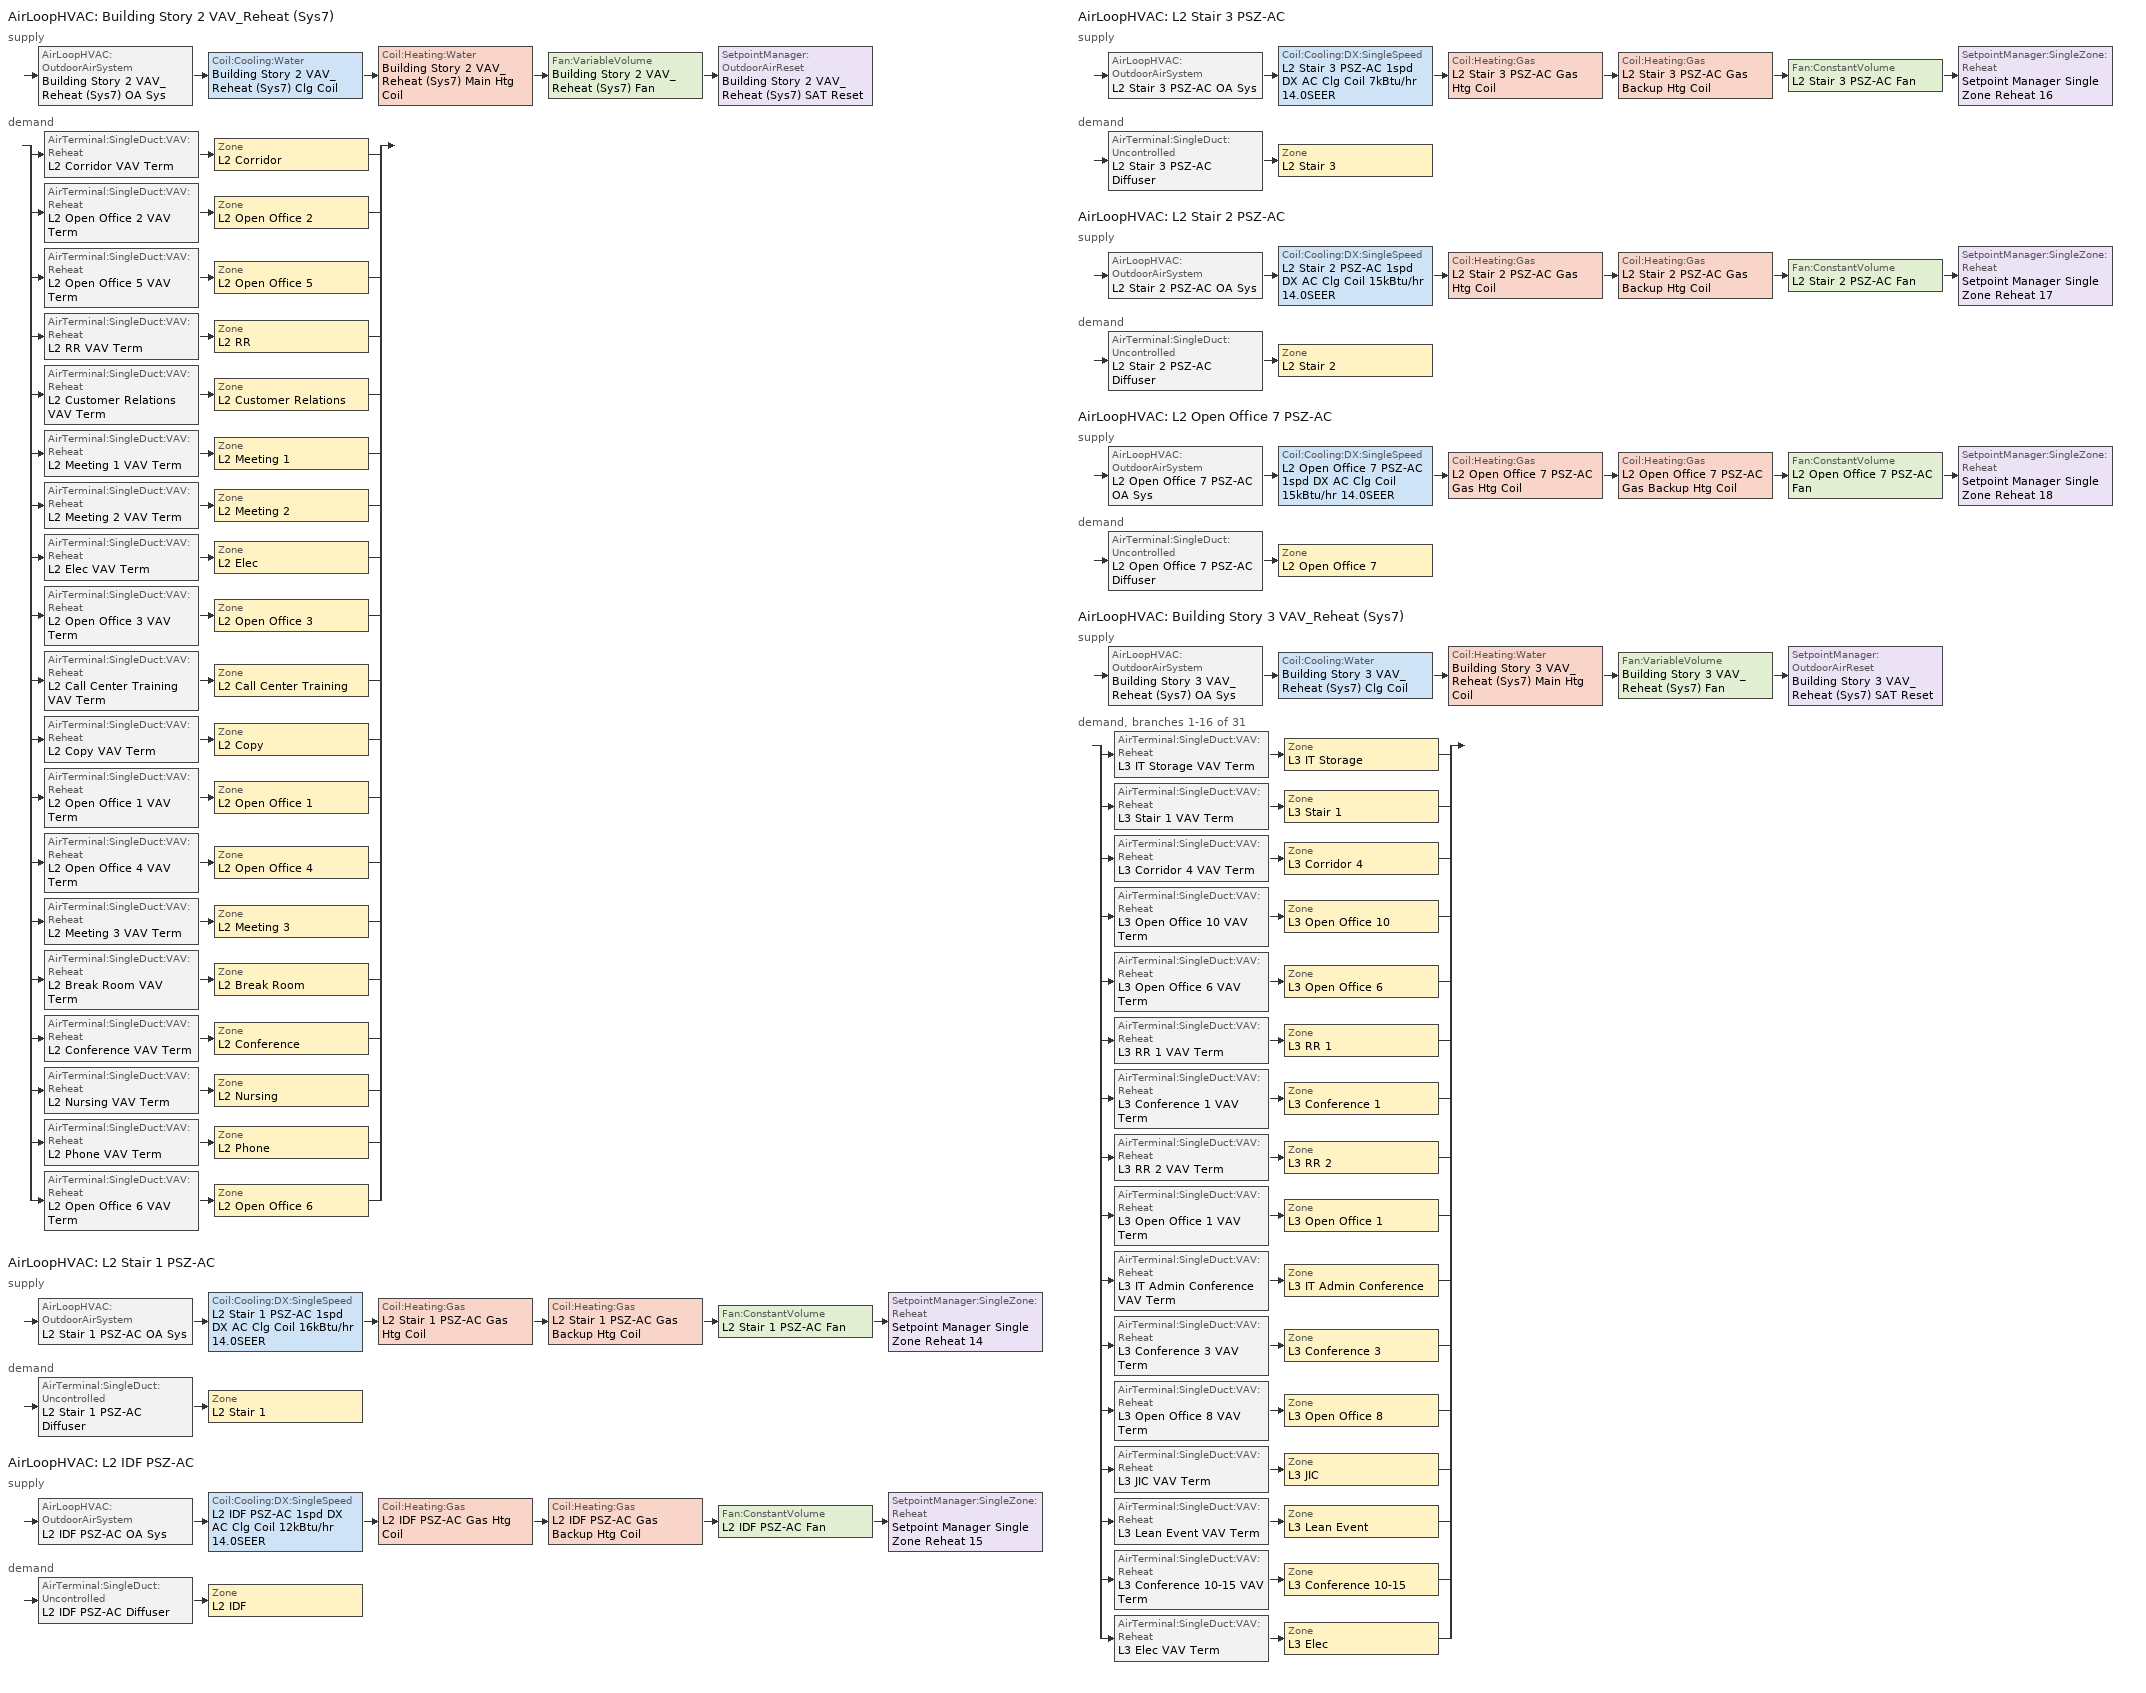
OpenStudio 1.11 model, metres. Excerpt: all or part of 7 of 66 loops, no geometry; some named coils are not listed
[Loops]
AirLoopHVAC 'Building Story 2 VAV_Reheat (Sys7)'
 supply: AirLoopHVAC:OutdoorAirSystem 'Building Story 2 VAV_Reheat (Sys7) OA Sys' > Coil:Cooling:Water 'Building Story 2 VAV_Reheat (Sys7) Clg Coil' > Coil:Heating:Water 'Building Story 2 VAV_Reheat (Sys7) Main Htg Coil' > Fan:VariableVolume 'Building Story 2 VAV_Reheat (Sys7) Fan' > SetpointManager:OutdoorAirReset 'Building Story 2 VAV_Reheat (Sys7) SAT Reset'
 demand: split
  | AirTerminal:SingleDuct:VAV:Reheat 'L2 Corridor VAV Term' > Zone 'L2 Corridor'
  | AirTerminal:SingleDuct:VAV:Reheat 'L2 Open Office 2 VAV Term' > Zone 'L2 Open Office 2'
  | AirTerminal:SingleDuct:VAV:Reheat 'L2 Open Office 5 VAV Term' > Zone 'L2 Open Office 5'
  | AirTerminal:SingleDuct:VAV:Reheat 'L2 RR VAV Term' > Zone 'L2 RR'
  | AirTerminal:SingleDuct:VAV:Reheat 'L2 Customer Relations VAV Term' > Zone 'L2 Customer Relations'
  | AirTerminal:SingleDuct:VAV:Reheat 'L2 Meeting 1 VAV Term' > Zone 'L2 Meeting 1'
  | AirTerminal:SingleDuct:VAV:Reheat 'L2 Meeting 2 VAV Term' > Zone 'L2 Meeting 2'
  | AirTerminal:SingleDuct:VAV:Reheat 'L2 Elec VAV Term' > Zone 'L2 Elec'
  | AirTerminal:SingleDuct:VAV:Reheat 'L2 Open Office 3 VAV Term' > Zone 'L2 Open Office 3'
  | AirTerminal:SingleDuct:VAV:Reheat 'L2 Call Center Training VAV Term' > Zone 'L2 Call Center Training'
  | AirTerminal:SingleDuct:VAV:Reheat 'L2 Copy VAV Term' > Zone 'L2 Copy'
  | AirTerminal:SingleDuct:VAV:Reheat 'L2 Open Office 1 VAV Term' > Zone 'L2 Open Office 1'
  | AirTerminal:SingleDuct:VAV:Reheat 'L2 Open Office 4 VAV Term' > Zone 'L2 Open Office 4'
  | AirTerminal:SingleDuct:VAV:Reheat 'L2 Meeting 3 VAV Term' > Zone 'L2 Meeting 3'
  | AirTerminal:SingleDuct:VAV:Reheat 'L2 Break Room VAV Term' > Zone 'L2 Break Room'
  | AirTerminal:SingleDuct:VAV:Reheat 'L2 Conference VAV Term' > Zone 'L2 Conference'
  | AirTerminal:SingleDuct:VAV:Reheat 'L2 Nursing VAV Term' > Zone 'L2 Nursing'
  | AirTerminal:SingleDuct:VAV:Reheat 'L2 Phone VAV Term' > Zone 'L2 Phone'
  | AirTerminal:SingleDuct:VAV:Reheat 'L2 Open Office 6 VAV Term' > Zone 'L2 Open Office 6'
AirLoopHVAC 'L2 Stair 1 PSZ-AC'
 supply: AirLoopHVAC:OutdoorAirSystem 'L2 Stair 1 PSZ-AC OA Sys' > Coil:Cooling:DX:SingleSpeed 'L2 Stair 1 PSZ-AC 1spd DX AC Clg Coil 16kBtu/hr 14.0SEER' > Coil:Heating:Gas 'L2 Stair 1 PSZ-AC Gas Htg Coil' > Coil:Heating:Gas 'L2 Stair 1 PSZ-AC Gas Backup Htg Coil' > Fan:ConstantVolume 'L2 Stair 1 PSZ-AC Fan' > SetpointManager:SingleZone:Reheat 'Setpoint Manager Single Zone Reheat 14'
 demand: AirTerminal:SingleDuct:Uncontrolled 'L2 Stair 1 PSZ-AC Diffuser' > Zone 'L2 Stair 1'
AirLoopHVAC 'L2 IDF PSZ-AC'
 supply: AirLoopHVAC:OutdoorAirSystem 'L2 IDF PSZ-AC OA Sys' > Coil:Cooling:DX:SingleSpeed 'L2 IDF PSZ-AC 1spd DX AC Clg Coil 12kBtu/hr 14.0SEER' > Coil:Heating:Gas 'L2 IDF PSZ-AC Gas Htg Coil' > Coil:Heating:Gas 'L2 IDF PSZ-AC Gas Backup Htg Coil' > Fan:ConstantVolume 'L2 IDF PSZ-AC Fan' > SetpointManager:SingleZone:Reheat 'Setpoint Manager Single Zone Reheat 15'
 demand: AirTerminal:SingleDuct:Uncontrolled 'L2 IDF PSZ-AC Diffuser' > Zone 'L2 IDF'
AirLoopHVAC 'L2 Stair 3 PSZ-AC'
 supply: AirLoopHVAC:OutdoorAirSystem 'L2 Stair 3 PSZ-AC OA Sys' > Coil:Cooling:DX:SingleSpeed 'L2 Stair 3 PSZ-AC 1spd DX AC Clg Coil 7kBtu/hr 14.0SEER' > Coil:Heating:Gas 'L2 Stair 3 PSZ-AC Gas Htg Coil' > Coil:Heating:Gas 'L2 Stair 3 PSZ-AC Gas Backup Htg Coil' > Fan:ConstantVolume 'L2 Stair 3 PSZ-AC Fan' > SetpointManager:SingleZone:Reheat 'Setpoint Manager Single Zone Reheat 16'
 demand: AirTerminal:SingleDuct:Uncontrolled 'L2 Stair 3 PSZ-AC Diffuser' > Zone 'L2 Stair 3'
AirLoopHVAC 'L2 Stair 2 PSZ-AC'
 supply: AirLoopHVAC:OutdoorAirSystem 'L2 Stair 2 PSZ-AC OA Sys' > Coil:Cooling:DX:SingleSpeed 'L2 Stair 2 PSZ-AC 1spd DX AC Clg Coil 15kBtu/hr 14.0SEER' > Coil:Heating:Gas 'L2 Stair 2 PSZ-AC Gas Htg Coil' > Coil:Heating:Gas 'L2 Stair 2 PSZ-AC Gas Backup Htg Coil' > Fan:ConstantVolume 'L2 Stair 2 PSZ-AC Fan' > SetpointManager:SingleZone:Reheat 'Setpoint Manager Single Zone Reheat 17'
 demand: AirTerminal:SingleDuct:Uncontrolled 'L2 Stair 2 PSZ-AC Diffuser' > Zone 'L2 Stair 2'
AirLoopHVAC 'L2 Open Office 7 PSZ-AC'
 supply: AirLoopHVAC:OutdoorAirSystem 'L2 Open Office 7 PSZ-AC OA Sys' > Coil:Cooling:DX:SingleSpeed 'L2 Open Office 7 PSZ-AC 1spd DX AC Clg Coil 15kBtu/hr 14.0SEER' > Coil:Heating:Gas 'L2 Open Office 7 PSZ-AC Gas Htg Coil' > Coil:Heating:Gas 'L2 Open Office 7 PSZ-AC Gas Backup Htg Coil' > Fan:ConstantVolume 'L2 Open Office 7 PSZ-AC Fan' > SetpointManager:SingleZone:Reheat 'Setpoint Manager Single Zone Reheat 18'
 demand: AirTerminal:SingleDuct:Uncontrolled 'L2 Open Office 7 PSZ-AC Diffuser' > Zone 'L2 Open Office 7'
AirLoopHVAC 'Building Story 3 VAV_Reheat (Sys7)'
 supply: AirLoopHVAC:OutdoorAirSystem 'Building Story 3 VAV_Reheat (Sys7) OA Sys' > Coil:Cooling:Water 'Building Story 3 VAV_Reheat (Sys7) Clg Coil' > Coil:Heating:Water 'Building Story 3 VAV_Reheat (Sys7) Main Htg Coil' > Fan:VariableVolume 'Building Story 3 VAV_Reheat (Sys7) Fan' > SetpointManager:OutdoorAirReset 'Building Story 3 VAV_Reheat (Sys7) SAT Reset'
 demand, branches 1-16 of 31: split
  | AirTerminal:SingleDuct:VAV:Reheat 'L3 IT Storage VAV Term' > Zone 'L3 IT Storage'
  | AirTerminal:SingleDuct:VAV:Reheat 'L3 Stair 1 VAV Term' > Zone 'L3 Stair 1'
  | AirTerminal:SingleDuct:VAV:Reheat 'L3 Corridor 4 VAV Term' > Zone 'L3 Corridor 4'
  | AirTerminal:SingleDuct:VAV:Reheat 'L3 Open Office 10 VAV Term' > Zone 'L3 Open Office 10'
  | AirTerminal:SingleDuct:VAV:Reheat 'L3 Open Office 6 VAV Term' > Zone 'L3 Open Office 6'
  | AirTerminal:SingleDuct:VAV:Reheat 'L3 RR 1 VAV Term' > Zone 'L3 RR 1'
  | AirTerminal:SingleDuct:VAV:Reheat 'L3 Conference 1 VAV Term' > Zone 'L3 Conference 1'
  | AirTerminal:SingleDuct:VAV:Reheat 'L3 RR 2 VAV Term' > Zone 'L3 RR 2'
  | AirTerminal:SingleDuct:VAV:Reheat 'L3 Open Office 1 VAV Term' > Zone 'L3 Open Office 1'
  | AirTerminal:SingleDuct:VAV:Reheat 'L3 IT Admin Conference VAV Term' > Zone 'L3 IT Admin Conference'
  | AirTerminal:SingleDuct:VAV:Reheat 'L3 Conference 3 VAV Term' > Zone 'L3 Conference 3'
  | AirTerminal:SingleDuct:VAV:Reheat 'L3 Open Office 8 VAV Term' > Zone 'L3 Open Office 8'
  | AirTerminal:SingleDuct:VAV:Reheat 'L3 JIC VAV Term' > Zone 'L3 JIC'
  | AirTerminal:SingleDuct:VAV:Reheat 'L3 Lean Event VAV Term' > Zone 'L3 Lean Event'
  | AirTerminal:SingleDuct:VAV:Reheat 'L3 Conference 10-15 VAV Term' > Zone 'L3 Conference 10-15'
  | AirTerminal:SingleDuct:VAV:Reheat 'L3 Elec VAV Term' > Zone 'L3 Elec'
[Sizing:Zone] Zone Cooling Design Supply Air Temperature Input Method=SupplyAirTemperature; Zone Cooling Design Supply Air Temperature {C}=12.8; Zone Cooling Design Supply Air Temperature Difference {deltaC}=11.11; Zone Heating Design Supply Air Temperature Input Method=SupplyAirTemperature; Zone Heating Design Supply Air Temperature {C}=40; Zone Heating Design Supply Air Temperature Difference {deltaC}=11.11; Zone Cooling Design Supply Air Humidity Ratio {kg-H2O/kg-air}=0.0085; Zone Heating Design Supply Air Humidity Ratio {kg-H2O/kg-air}=0.008; Heating Design Air Flow Method=DesignDay; Account for Dedicated Outdoor Air System=No; Dedicated Outdoor Air System Control Strategy=NeutralSupplyAir; Dedicated Outdoor Air Low Setpoint Temperature for Design {C}=Autosize; Dedicated Outdoor Air High Setpoint Temperature for Design {C}=Autosize
Name | Cooling Design Air Flow Method
L3 RR 2; L2 Nursing; L2 Break Room; L2 Meeting 2; L2 Open Office 6; L3 Open Office 6; L2 Meeting 1; L3 RR 1; L3 Elec; L2 Open Office 2; L2 Meeting 3; L2 Phone; L2 Conference; L3 Open Office 10; L3 Conference 1; L2 Open Office 1; L2 Corridor; L3 JIC; L2 RR; L2 Elec; L2 Customer Relations; L3 Conference 10-15; L3 IT Admin Conference; L3 Open Office 1; L3 Conference 3; L3 IT Storage; L2 Open Office 4; L3 Open Office 8; L3 Lean Event; L3 Stair 1; L3 Corridor 4; L2 Open Office 5; L2 Copy; L2 Open Office 3; L2 Call Center Training | DesignDayWithLimit
L2 Stair 3; L2 Stair 1; L2 IDF; L2 Stair 2; L2 Open Office 7 | DesignDay
[Zone equipment]
L3 RR 2: L3 RR 2 VAV Term
L2 Nursing: L2 Nursing VAV Term
L2 Break Room: L2 Break Room VAV Term
L2 Meeting 2: L2 Meeting 2 VAV Term
L2 Stair 3: L2 Stair 3 PSZ-AC Diffuser
L2 Open Office 6: L2 Open Office 6 VAV Term
L3 Open Office 6: L3 Open Office 6 VAV Term
L2 Meeting 1: L2 Meeting 1 VAV Term
L3 RR 1: L3 RR 1 VAV Term
L3 Elec: L3 Elec VAV Term
L2 Open Office 2: L2 Open Office 2 VAV Term
L2 Meeting 3: L2 Meeting 3 VAV Term
L2 Phone: L2 Phone VAV Term
L2 Conference: L2 Conference VAV Term
L3 Open Office 10: L3 Open Office 10 VAV Term
L3 Conference 1: L3 Conference 1 VAV Term
L2 Stair 1: L2 Stair 1 PSZ-AC Diffuser
L2 Open Office 1: L2 Open Office 1 VAV Term
L2 IDF: L2 IDF PSZ-AC Diffuser
L2 Corridor: L2 Corridor VAV Term
L3 JIC: L3 JIC VAV Term
L2 RR: L2 RR VAV Term
L2 Stair 2: L2 Stair 2 PSZ-AC Diffuser
L2 Elec: L2 Elec VAV Term
L2 Customer Relations: L2 Customer Relations VAV Term
L3 Conference 10-15: L3 Conference 10-15 VAV Term
L3 IT Admin Conference: L3 IT Admin Conference VAV Term
L3 Open Office 1: L3 Open Office 1 VAV Term
L3 Conference 3: L3 Conference 3 VAV Term
L3 IT Storage: L3 IT Storage VAV Term
L2 Open Office 4: L2 Open Office 4 VAV Term
L3 Open Office 8: L3 Open Office 8 VAV Term
L3 Lean Event: L3 Lean Event VAV Term
L3 Stair 1: L3 Stair 1 VAV Term
L2 Open Office 7: L2 Open Office 7 PSZ-AC Diffuser
L3 Corridor 4: L3 Corridor 4 VAV Term
L2 Open Office 5: L2 Open Office 5 VAV Term
L2 Copy: L2 Copy VAV Term
L2 Open Office 3: L2 Open Office 3 VAV Term
L2 Call Center Training: L2 Call Center Training VAV Term
[WaterUse:Equipment:Definition]
WaterUseEquipment - Large Office (per floor): Peak Flow Rate {m3/s}=2.68764e-05
[WaterUse:Equipment] Water Use Equipment Definition=WaterUseEquipment - Large Office (per floor); Flow Rate Fraction Schedule=90.1-2007 - Office - SHW
Name | Space
Water Use Equipment 2 | L2 RR
Water Use Equipment 3 | L3 RR 1
[AirLoopHVAC] Design Supply Air Flow Rate {m3/s}=AutoSize
Name | Availability Schedule | Availability Manager
Building Story 2 VAV_Reheat (Sys7) | Building Story 2 VAV_Reheat (Sys7) Occ Sch | Availability Manager Night Cycle 16
L2 Stair 1 PSZ-AC | L2 Stair 1 PSZ-AC Occ Sch | Availability Manager Night Cycle 17
L2 IDF PSZ-AC | Always On Discrete | Availability Manager Night Cycle 18
L2 Stair 3 PSZ-AC | Always On Discrete | Availability Manager Night Cycle 19
L2 Stair 2 PSZ-AC | Always On Discrete | Availability Manager Night Cycle 20
L2 Open Office 7 PSZ-AC | L2 Open Office 7 PSZ-AC Occ Sch | Availability Manager Night Cycle 21
Building Story 3 VAV_Reheat (Sys7) | Building Story 3 VAV_Reheat (Sys7) Occ Sch | Availability Manager Night Cycle 22
[Sizing:System] Type of Load to Size On=Sensible; Preheat Design Temperature {C}=7; Preheat Design Humidity Ratio {kg-H2O/kg-Air}=0.008; Precool Design Temperature {C}=12.8; Precool Design Humidity Ratio {kg-H2O/kg-Air}=0.008; Central Cooling Design Supply Air Temperature {C}=12.8; Sizing Option=Coincident; 100% Outdoor Air in Cooling=No; 100% Outdoor Air in Heating=No; Central Cooling Design Supply Air Humidity Ratio {kg-H2O/kg-Air}=0.0085; Central Heating Design Supply Air Humidity Ratio {kg-H2O/kg-Air}=0.008; Cooling Design Air Flow Method=DesignDay; Cooling Design Air Flow Rate {m3/s}=0; Heating Design Air Flow Method=DesignDay; Heating Design Air Flow Rate {m3/s}=0; System Outdoor Air Method=ZoneSum; Zone Maximum Outdoor Air Fraction=1; Cooling Supply Air Flow Rate Per Floor Area {m3/s-m2}=0.00996765; Cooling Fraction of Autosized Cooling Supply Air Flow Rate=1; Cooling Supply Air Flow Rate Per Unit Cooling Capacity {m3/s-W}=3.94755e-05; Heating Supply Air Flow Rate Per Floor Area {m3/s-m2}=0.00996765; Heating Fraction of Autosized Heating Supply Air Flow Rate=1; Heating Fraction of Autosized Cooling Supply Air Flow Rate=1; Heating Supply Air Flow Rate Per Unit Heating Capacity {m3/s-W}=3.15882e-05; Cooling Design Capacity Method=CoolingDesignCapacity; Cooling Design Capacity {W}=autosize; Cooling Design Capacity Per Floor Area {W/m2}=234.7; Fraction of Autosized Cooling Design Capacity=1; Heating Design Capacity Method=HeatingDesignCapacity; Heating Design Capacity {W}=autosize; Heating Design Capacity Per Floor Area {W/m2}=157; Fraction of Autosized Heating Design Capacity=1; Central Cooling Capacity Control Method=OnOff
Name | Design Outdoor Air Flow Rate {m3/s} | Minimum System Air Flow Ratio | Central Heating Design Supply Air Temperature {C}
Building Story 2 VAV_Reheat (Sys7) | 1.19704 | 0.3 | 12.8
L2 Stair 1 PSZ-AC; L2 IDF PSZ-AC; L2 Stair 3 PSZ-AC; L2 Stair 2 PSZ-AC; L2 Open Office 7 PSZ-AC | Autosize | 1 | 40
Building Story 3 VAV_Reheat (Sys7) | 2.00669 | 0.3 | 12.8
[Fan:VariableVolume] Availability Schedule=Always On Discrete; Pressure Rise {Pa}=1415.59; Maximum Flow Rate {m3/s}=Autosize; Fan Power Minimum Flow Rate Input Method=Fraction; Fan Power Minimum Flow Fraction=0.1; Fan Power Minimum Air Flow Rate {m3/s}=0; Motor In Airstream Fraction=1; Fan Power Coefficient 1=0.04076; Fan Power Coefficient 2=0.0881; Fan Power Coefficient 3=-0.0729; Fan Power Coefficient 4=0.9437; Fan Power Coefficient 5=0
Name | Fan Efficiency | Motor Efficiency
Building Story 2 VAV_Reheat (Sys7) Fan | 0.631711 | 0.917
Building Story 3 VAV_Reheat (Sys7) Fan | 0.636533 | 0.924
[Controller:OutdoorAir] Minimum Outdoor Air Flow Rate {m3/s}=Autosize; Maximum Outdoor Air Flow Rate {m3/s}=Autosize; Economizer Control Type=NoEconomizer; Economizer Control Action Type=ModulateFlow; Economizer Maximum Limit Dry-Bulb Temperature {C}=23.8889; Economizer Maximum Limit Enthalpy {J/kg}=64000; Economizer Minimum Limit Dry-Bulb Temperature {C}=-100; Lockout Type=NoLockout; Minimum Limit Type=FixedMinimum; High Humidity Control=No; Heat Recovery Bypass Control Type=BypassWhenOAFlowGreaterThanMinimum
Name | Minimum Outdoor Air Schedule | Controller Mechanical Ventilation
Building Story 2 VAV_Reheat (Sys7) OA Controller | Building Story 2 VAV_Reheat (Sys7) Occ Sch | Building Story 2 VAV_Reheat (Sys7) Vent Controller
L2 Stair 1 PSZ-AC OA Sys Controller | Always On Discrete | Controller Mechanical Ventilation 14
L2 IDF PSZ-AC OA Sys Controller | Always On Discrete | Controller Mechanical Ventilation 15
L2 Stair 3 PSZ-AC OA Sys Controller | Always On Discrete | Controller Mechanical Ventilation 16
L2 Stair 2 PSZ-AC OA Sys Controller | Always On Discrete | Controller Mechanical Ventilation 17
L2 Open Office 7 PSZ-AC OA Sys Controller | Always On Discrete | Controller Mechanical Ventilation 18
Building Story 3 VAV_Reheat (Sys7) OA Controller | Building Story 3 VAV_Reheat (Sys7) Occ Sch | Building Story 3 VAV_Reheat (Sys7) Vent Controller
[Controller:MechanicalVentilation] Availability Schedule=Always On Discrete; System Outdoor Air Method=ZoneSum
Building Story 2 VAV_Reheat (Sys7) Vent Controller; Controller Mechanical Ventilation 14; Controller Mechanical Ventilation 15; Controller Mechanical Ventilation 16; Controller Mechanical Ventilation 17; Controller Mechanical Ventilation 18; Building Story 3 VAV_Reheat (Sys7) Vent Controller
[AirLoopHVAC:OutdoorAirSystem]
Name | Controller
Building Story 2 VAV_Reheat (Sys7) OA Sys | Building Story 2 VAV_Reheat (Sys7) OA Controller
L2 Stair 1 PSZ-AC OA Sys | L2 Stair 1 PSZ-AC OA Sys Controller
L2 IDF PSZ-AC OA Sys | L2 IDF PSZ-AC OA Sys Controller
L2 Stair 3 PSZ-AC OA Sys | L2 Stair 3 PSZ-AC OA Sys Controller
L2 Stair 2 PSZ-AC OA Sys | L2 Stair 2 PSZ-AC OA Sys Controller
L2 Open Office 7 PSZ-AC OA Sys | L2 Open Office 7 PSZ-AC OA Sys Controller
Building Story 3 VAV_Reheat (Sys7) OA Sys | Building Story 3 VAV_Reheat (Sys7) OA Controller
[AvailabilityManager:NightCycle] Control Type=CycleOnAny; Thermostat Tolerance {deltaC}=1; Cycling Run Time {s}=3600
Availability Manager Night Cycle 16; Availability Manager Night Cycle 17; Availability Manager Night Cycle 18; Availability Manager Night Cycle 19; Availability Manager Night Cycle 20; Availability Manager Night Cycle 21; Availability Manager Night Cycle 22
[AirTerminal:SingleDuct:VAV:Reheat] Availability Schedule=Always On Discrete; Maximum Air Flow Rate {m3/s}=AutoSize; Zone Minimum Air Flow Input Method=Constant; Fixed Minimum Air Flow Rate {m3/s}=0; Maximum Hot Water or Steam Flow Rate {m3/s}=AutoSize; Minimum Hot Water or Steam Flow Rate {m3/s}=0; Convergence Tolerance=0.001; Damper Heating Action=Reverse; Maximum Flow per Zone Floor Area During Reheat {m3/s-m2}=0; Maximum Flow Fraction During Reheat=0.5; Maximum Reheat Air Temperature {C}=40; Control For Outdoor Air=No
Name | Constant Minimum Air Flow Fraction | Reheat Coil
L2 Corridor VAV Term | 0.343719 | L2 Corridor Rht Coil
L2 Open Office 2 VAV Term | 0.431229 | L2 Open Office 2 Rht Coil
L2 Open Office 5 VAV Term | 0.416182 | L2 Open Office 5 Rht Coil
L2 RR VAV Term | 1 | L2 RR Rht Coil
L2 Customer Relations VAV Term | 0.3279 | L2 Customer Relations Rht Coil
L2 Meeting 1 VAV Term | 0.318824 | L2 Meeting 1 Rht Coil
L2 Meeting 2 VAV Term | 0.318824 | L2 Meeting 2 Rht Coil
L2 Elec VAV Term | 0.433045 | L2 Elec Rht Coil
L2 Open Office 3 VAV Term | 0.21066 | L2 Open Office 3 Rht Coil
L2 Call Center Training VAV Term | 0.207141 | L2 Call Center Training Rht Coil
L2 Copy VAV Term | 0.2 | L2 Copy Rht Coil
L2 Open Office 1 VAV Term | 0.2 | L2 Open Office 1 Rht Coil
L2 Open Office 4 VAV Term | 0.2 | L2 Open Office 4 Rht Coil
L2 Meeting 3 VAV Term | 0.2 | L2 Meeting 3 Rht Coil
L2 Break Room VAV Term | 0.2 | L2 Break Room Rht Coil
L2 Conference VAV Term | 0.2 | L2 Conference Rht Coil
L2 Nursing VAV Term | 0.2 | L2 Nursing Rht Coil
L2 Phone VAV Term | 0.2 | L2 Phone Rht Coil
L2 Open Office 6 VAV Term | 0.2 | L2 Open Office 6 Rht Coil
L3 IT Storage VAV Term | 1 | L3 IT Storage Rht Coil
L3 Stair 1 VAV Term | 0.607977 | L3 Stair 1 Rht Coil
L3 Corridor 4 VAV Term | 0.327843 | L3 Corridor 4 Rht Coil
L3 Open Office 10 VAV Term | 0.405125 | L3 Open Office 10 Rht Coil
L3 Open Office 6 VAV Term | 0.394333 | L3 Open Office 6 Rht Coil
L3 RR 1 VAV Term | 1 | L3 RR 1 Rht Coil
L3 Conference 1 VAV Term | 0.378667 | L3 Conference 1 Rht Coil
L3 RR 2 VAV Term | 1 | L3 RR 2 Rht Coil
L3 Open Office 1 VAV Term | 0.350839 | L3 Open Office 1 Rht Coil
L3 IT Admin Conference VAV Term | 0.334688 | L3 IT Admin Conference Rht Coil
L3 Conference 3 VAV Term | 0.321584 | L3 Conference 3 Rht Coil
L3 Open Office 8 VAV Term | 0.311631 | L3 Open Office 8 Rht Coil
L3 JIC VAV Term | 0.268643 | L3 JIC Rht Coil
L3 Lean Event VAV Term | 0.275279 | L3 Lean Event Rht Coil
L3 Conference 10-15 VAV Term | 0.269937 | L3 Conference 10-15 Rht Coil
L3 Elec VAV Term | 0.390747 | L3 Elec Rht Coil
[SetpointManager:SingleZone:Reheat] Minimum Supply Air Temperature {C}=10; Maximum Supply Air Temperature {C}=50
Name | Control Zone
Setpoint Manager Single Zone Reheat 14 | L2 Stair 1
Setpoint Manager Single Zone Reheat 15 | L2 IDF
Setpoint Manager Single Zone Reheat 16 | L2 Stair 3
Setpoint Manager Single Zone Reheat 17 | L2 Stair 2
Setpoint Manager Single Zone Reheat 18 | L2 Open Office 7
[Fan:ConstantVolume] Availability Schedule=Always On Discrete; Fan Efficiency=0.42; Pressure Rise {Pa}=891.506; Maximum Flow Rate {m3/s}=AutoSize; Motor Efficiency=0.7
L2 Stair 1 PSZ-AC Fan; L2 IDF PSZ-AC Fan; L2 Stair 3 PSZ-AC Fan; L2 Stair 2 PSZ-AC Fan; L2 Open Office 7 PSZ-AC Fan
[Coil:Heating:Gas] Availability Schedule=Always On Discrete; Gas Burner Efficiency=0.8; Nominal Capacity {W}=AutoSize; Parasitic Electric Load {W}=0; Parasitic Gas Load {W}=0
L2 Stair 1 PSZ-AC Gas Htg Coil; L2 Stair 1 PSZ-AC Gas Backup Htg Coil; L2 IDF PSZ-AC Gas Htg Coil; L2 IDF PSZ-AC Gas Backup Htg Coil; L2 Stair 3 PSZ-AC Gas Htg Coil; L2 Stair 3 PSZ-AC Gas Backup Htg Coil; L2 Stair 2 PSZ-AC Gas Htg Coil; L2 Stair 2 PSZ-AC Gas Backup Htg Coil; L2 Open Office 7 PSZ-AC Gas Htg Coil; L2 Open Office 7 PSZ-AC Gas Backup Htg Coil
[Coil:Cooling:DX:SingleSpeed] Availability Schedule=Always On Discrete; Rated Total Cooling Capacity {W}=autosize; Rated Sensible Heat Ratio=autosize; Rated COP {W/W}=4.11713; Rated Air Flow Rate {m3/s}=autosize; Rated Evaporator Fan Power Per Volume Flow Rate {W/(m3/s)}=773.3; Condenser Type=AirCooled; Evaporative Condenser Effectiveness=0; Evaporative Condenser Air Flow Rate {m3/s}=Autosize; Evaporative Condenser Pump Rated Power Consumption {W}=Autosize; Crankcase Heater Capacity {W}=0; Maximum Outdoor Dry-Bulb Temperature for Crankcase Heater Operation {C}=0; Basin Heater Capacity {W/K}=0; Basin Heater Setpoint Temperature {C}=10
Name | Total Cooling Capacity Function of Temperature Curve | Total Cooling Capacity Function of Flow Fraction Curve | Energy Input Ratio Function of Temperature Curve | Energy Input Ratio Function of Flow Fraction Curve | Part Load Fraction Correlation Curve
L2 Stair 1 PSZ-AC 1spd DX AC Clg Coil 16kBtu/hr 14.0SEER | CoilClgDXQRatio_fTwbToadbSI 15 | CoilClgDXDblQRatio_fCFMRatio 15 | CoilClgDXSEER13EER11EIRRatio_fTwbToadbSI 13 | CoilClgDXDblEIRRatio_fCFMRatio 15 | CoilClgDXSEEREIRRatio_fQFrac 13
L2 IDF PSZ-AC 1spd DX AC Clg Coil 12kBtu/hr 14.0SEER | CoilClgDXQRatio_fTwbToadbSI 13 | CoilClgDXDblQRatio_fCFMRatio 13 | CoilClgDXSEER13EER11EIRRatio_fTwbToadbSI 11 | CoilClgDXDblEIRRatio_fCFMRatio 13 | CoilClgDXSEEREIRRatio_fQFrac 11
L2 Stair 3 PSZ-AC 1spd DX AC Clg Coil 7kBtu/hr 14.0SEER | CoilClgDXQRatio_fTwbToadbSI 17 | CoilClgDXDblQRatio_fCFMRatio 17 | CoilClgDXSEER13EER11EIRRatio_fTwbToadbSI 15 | CoilClgDXDblEIRRatio_fCFMRatio 17 | CoilClgDXSEEREIRRatio_fQFrac 15
L2 Stair 2 PSZ-AC 1spd DX AC Clg Coil 15kBtu/hr 14.0SEER | CoilClgDXQRatio_fTwbToadbSI 16 | CoilClgDXDblQRatio_fCFMRatio 16 | CoilClgDXSEER13EER11EIRRatio_fTwbToadbSI 14 | CoilClgDXDblEIRRatio_fCFMRatio 16 | CoilClgDXSEEREIRRatio_fQFrac 14
L2 Open Office 7 PSZ-AC 1spd DX AC Clg Coil 15kBtu/hr 14.0SEER | CoilClgDXQRatio_fTwbToadbSI 14 | CoilClgDXDblQRatio_fCFMRatio 14 | CoilClgDXSEER13EER11EIRRatio_fTwbToadbSI 12 | CoilClgDXDblEIRRatio_fCFMRatio 14 | CoilClgDXSEEREIRRatio_fQFrac 12
[AirTerminal:SingleDuct:Uncontrolled] Availability Schedule=Always On Discrete; Maximum Air Flow Rate {m3/s}=AutoSize
L2 Stair 1 PSZ-AC Diffuser; L2 IDF PSZ-AC Diffuser; L2 Stair 3 PSZ-AC Diffuser; L2 Stair 2 PSZ-AC Diffuser; L2 Open Office 7 PSZ-AC Diffuser
[SetpointManager:OutdoorAirReset] Control Variable=Temperature; Setpoint at Outdoor Low Temperature {C}=15.5778; Outdoor Low Temperature {C}=10; Setpoint at Outdoor High Temperature {C}=12.8; Outdoor High Temperature {C}=21.1111
Building Story 2 VAV_Reheat (Sys7) SAT Reset; Building Story 3 VAV_Reheat (Sys7) SAT Reset
[Schedule:Ruleset]
Name | Default Day Schedule | Summer Design Day Schedule | Winter Design Day Schedule
90.1-2007 - Office - SHW | Schedule Day 28
Building Story 2 VAV_Reheat (Sys7) Occ Sch | Building Story 2 VAV_Reheat (Sys7) Occ Sch Default | Building Story 2 VAV_Reheat (Sys7) Occ Sch Summer Design Day | Building Story 2 VAV_Reheat (Sys7) Occ Sch Winter Design Day
Building Story 3 VAV_Reheat (Sys7) Occ Sch | Building Story 3 VAV_Reheat (Sys7) Occ Sch Default | Building Story 3 VAV_Reheat (Sys7) Occ Sch Summer Design Day | Building Story 3 VAV_Reheat (Sys7) Occ Sch Winter Design Day
L2 Open Office 7 PSZ-AC Occ Sch | L2 Open Office 7 PSZ-AC Occ Sch Default | L2 Open Office 7 PSZ-AC Occ Sch Summer Design Day | L2 Open Office 7 PSZ-AC Occ Sch Winter Design Day
L2 Stair 1 PSZ-AC Occ Sch | L2 Stair 1 PSZ-AC Occ Sch Default | L2 Stair 1 PSZ-AC Occ Sch Summer Design Day | L2 Stair 1 PSZ-AC Occ Sch Winter Design Day
[Schedule:Day]
Schedule Day 28: 5, 0, 0.05, 6, 0, 0.08, 7, 0, 0.07, 8, 0, 0.19, 9, 0, 0.35, 10, 0, 0.38, 11, 0, 0.39, 12, 0, 0.47, 13, 0, 0.57, 14, 0, 0.54, 15, 0, 0.34, 16, 0, 0.33, 17, 0, 0.44, 18, 0, 0.26, 19, 0, 0.21, 20, 0, 0.15, 21, 0, 0.17, 22, 0, 0.08, 24, 0, 0.05
Building Story 2 VAV_Reheat (Sys7) Occ Sch Default; Building Story 2 VAV_Reheat (Sys7) Occ Sch Winter Design Day; Building Story 2 VAV_Reheat (Sys7) Occ Sch Summer Design Day; Building Story 3 VAV_Reheat (Sys7) Occ Sch Default; Building Story 3 VAV_Reheat (Sys7) Occ Sch Winter Design Day; Building Story 3 VAV_Reheat (Sys7) Occ Sch Summer Design Day; L2 Open Office 7 PSZ-AC Occ Sch Default; L2 Open Office 7 PSZ-AC Occ Sch Winter Design Day; L2 Open Office 7 PSZ-AC Occ Sch Summer Design Day; L2 Stair 1 PSZ-AC Occ Sch Default; L2 Stair 1 PSZ-AC Occ Sch Winter Design Day; L2 Stair 1 PSZ-AC Occ Sch Summer Design Day: 24, 0, 1
Building Story 2 VAV_Reheat (Sys7) Occ Sch Monday; Building Story 2 VAV_Reheat (Sys7) Occ Sch Tuesday; Building Story 2 VAV_Reheat (Sys7) Occ Sch Wednesday; Building Story 2 VAV_Reheat (Sys7) Occ Sch Thursday; Building Story 2 VAV_Reheat (Sys7) Occ Sch Friday; Building Story 3 VAV_Reheat (Sys7) Occ Sch Monday; Building Story 3 VAV_Reheat (Sys7) Occ Sch Tuesday; Building Story 3 VAV_Reheat (Sys7) Occ Sch Wednesday; Building Story 3 VAV_Reheat (Sys7) Occ Sch Thursday; Building Story 3 VAV_Reheat (Sys7) Occ Sch Friday; L2 Open Office 7 PSZ-AC Occ Sch Monday; L2 Open Office 7 PSZ-AC Occ Sch Tuesday; L2 Open Office 7 PSZ-AC Occ Sch Wednesday; L2 Open Office 7 PSZ-AC Occ Sch Thursday; L2 Open Office 7 PSZ-AC Occ Sch Friday: 7, 0, 0, 18, 0, 1, 24, 0, 0
Building Story 2 VAV_Reheat (Sys7) Occ Sch Saturday; Building Story 2 VAV_Reheat (Sys7) Occ Sch Sunday; Building Story 3 VAV_Reheat (Sys7) Occ Sch Saturday; Building Story 3 VAV_Reheat (Sys7) Occ Sch Sunday; L2 Open Office 7 PSZ-AC Occ Sch Saturday; L2 Open Office 7 PSZ-AC Occ Sch Sunday; L2 Stair 1 PSZ-AC Occ Sch Monday; L2 Stair 1 PSZ-AC Occ Sch Tuesday; L2 Stair 1 PSZ-AC Occ Sch Wednesday; L2 Stair 1 PSZ-AC Occ Sch Thursday; L2 Stair 1 PSZ-AC Occ Sch Friday; L2 Stair 1 PSZ-AC Occ Sch Saturday; L2 Stair 1 PSZ-AC Occ Sch Sunday: 24, 0, 0
[Schedule:Rule] Date Specification Type=DateRange; Start Month=1; Start Day=1; End Month=12
Name | Schedule Ruleset | Rule Order | Day Schedule | Apply Monday | End Day | Apply Tuesday | Apply Wednesday | Apply Thursday | Apply Friday | Apply Saturday | Apply Sunday
Building Story 2 VAV_Reheat (Sys7) Occ Sch Monday Rule | Building Story 2 VAV_Reheat (Sys7) Occ Sch | 6 | Building Story 2 VAV_Reheat (Sys7) Occ Sch Monday | Yes | 25
Building Story 2 VAV_Reheat (Sys7) Occ Sch Tuesday Rule | Building Story 2 VAV_Reheat (Sys7) Occ Sch | 5 | Building Story 2 VAV_Reheat (Sys7) Occ Sch Tuesday |  | 26 | Yes
Building Story 2 VAV_Reheat (Sys7) Occ Sch Wednesday Rule | Building Story 2 VAV_Reheat (Sys7) Occ Sch | 4 | Building Story 2 VAV_Reheat (Sys7) Occ Sch Wednesday |  | 27 |  | Yes
Building Story 2 VAV_Reheat (Sys7) Occ Sch Thursday Rule | Building Story 2 VAV_Reheat (Sys7) Occ Sch | 3 | Building Story 2 VAV_Reheat (Sys7) Occ Sch Thursday |  | 28 |  |  | Yes
Building Story 2 VAV_Reheat (Sys7) Occ Sch Friday Rule | Building Story 2 VAV_Reheat (Sys7) Occ Sch | 2 | Building Story 2 VAV_Reheat (Sys7) Occ Sch Friday |  | 29 |  |  |  | Yes
Building Story 2 VAV_Reheat (Sys7) Occ Sch Saturday Rule | Building Story 2 VAV_Reheat (Sys7) Occ Sch | 1 | Building Story 2 VAV_Reheat (Sys7) Occ Sch Saturday |  | 30 |  |  |  |  | Yes
Building Story 2 VAV_Reheat (Sys7) Occ Sch Sunday Rule | Building Story 2 VAV_Reheat (Sys7) Occ Sch | 0 | Building Story 2 VAV_Reheat (Sys7) Occ Sch Sunday |  | 31 |  |  |  |  |  | Yes
Building Story 3 VAV_Reheat (Sys7) Occ Sch Monday Rule | Building Story 3 VAV_Reheat (Sys7) Occ Sch | 6 | Building Story 3 VAV_Reheat (Sys7) Occ Sch Monday | Yes | 25
Building Story 3 VAV_Reheat (Sys7) Occ Sch Tuesday Rule | Building Story 3 VAV_Reheat (Sys7) Occ Sch | 5 | Building Story 3 VAV_Reheat (Sys7) Occ Sch Tuesday |  | 26 | Yes
Building Story 3 VAV_Reheat (Sys7) Occ Sch Wednesday Rule | Building Story 3 VAV_Reheat (Sys7) Occ Sch | 4 | Building Story 3 VAV_Reheat (Sys7) Occ Sch Wednesday |  | 27 |  | Yes
Building Story 3 VAV_Reheat (Sys7) Occ Sch Thursday Rule | Building Story 3 VAV_Reheat (Sys7) Occ Sch | 3 | Building Story 3 VAV_Reheat (Sys7) Occ Sch Thursday |  | 28 |  |  | Yes
Building Story 3 VAV_Reheat (Sys7) Occ Sch Friday Rule | Building Story 3 VAV_Reheat (Sys7) Occ Sch | 2 | Building Story 3 VAV_Reheat (Sys7) Occ Sch Friday |  | 29 |  |  |  | Yes
Building Story 3 VAV_Reheat (Sys7) Occ Sch Saturday Rule | Building Story 3 VAV_Reheat (Sys7) Occ Sch | 1 | Building Story 3 VAV_Reheat (Sys7) Occ Sch Saturday |  | 30 |  |  |  |  | Yes
Building Story 3 VAV_Reheat (Sys7) Occ Sch Sunday Rule | Building Story 3 VAV_Reheat (Sys7) Occ Sch | 0 | Building Story 3 VAV_Reheat (Sys7) Occ Sch Sunday |  | 31 |  |  |  |  |  | Yes
L2 Open Office 7 PSZ-AC Occ Sch Monday Rule | L2 Open Office 7 PSZ-AC Occ Sch | 6 | L2 Open Office 7 PSZ-AC Occ Sch Monday | Yes | 25
L2 Open Office 7 PSZ-AC Occ Sch Tuesday Rule | L2 Open Office 7 PSZ-AC Occ Sch | 5 | L2 Open Office 7 PSZ-AC Occ Sch Tuesday |  | 26 | Yes
L2 Open Office 7 PSZ-AC Occ Sch Wednesday Rule | L2 Open Office 7 PSZ-AC Occ Sch | 4 | L2 Open Office 7 PSZ-AC Occ Sch Wednesday |  | 27 |  | Yes
L2 Open Office 7 PSZ-AC Occ Sch Thursday Rule | L2 Open Office 7 PSZ-AC Occ Sch | 3 | L2 Open Office 7 PSZ-AC Occ Sch Thursday |  | 28 |  |  | Yes
L2 Open Office 7 PSZ-AC Occ Sch Friday Rule | L2 Open Office 7 PSZ-AC Occ Sch | 2 | L2 Open Office 7 PSZ-AC Occ Sch Friday |  | 29 |  |  |  | Yes
L2 Open Office 7 PSZ-AC Occ Sch Saturday Rule | L2 Open Office 7 PSZ-AC Occ Sch | 1 | L2 Open Office 7 PSZ-AC Occ Sch Saturday |  | 30 |  |  |  |  | Yes
L2 Open Office 7 PSZ-AC Occ Sch Sunday Rule | L2 Open Office 7 PSZ-AC Occ Sch | 0 | L2 Open Office 7 PSZ-AC Occ Sch Sunday |  | 31 |  |  |  |  |  | Yes
L2 Stair 1 PSZ-AC Occ Sch Monday Rule | L2 Stair 1 PSZ-AC Occ Sch | 6 | L2 Stair 1 PSZ-AC Occ Sch Monday | Yes | 25
L2 Stair 1 PSZ-AC Occ Sch Tuesday Rule | L2 Stair 1 PSZ-AC Occ Sch | 5 | L2 Stair 1 PSZ-AC Occ Sch Tuesday |  | 26 | Yes
L2 Stair 1 PSZ-AC Occ Sch Wednesday Rule | L2 Stair 1 PSZ-AC Occ Sch | 4 | L2 Stair 1 PSZ-AC Occ Sch Wednesday |  | 27 |  | Yes
L2 Stair 1 PSZ-AC Occ Sch Thursday Rule | L2 Stair 1 PSZ-AC Occ Sch | 3 | L2 Stair 1 PSZ-AC Occ Sch Thursday |  | 28 |  |  | Yes
L2 Stair 1 PSZ-AC Occ Sch Friday Rule | L2 Stair 1 PSZ-AC Occ Sch | 2 | L2 Stair 1 PSZ-AC Occ Sch Friday |  | 29 |  |  |  | Yes
L2 Stair 1 PSZ-AC Occ Sch Saturday Rule | L2 Stair 1 PSZ-AC Occ Sch | 1 | L2 Stair 1 PSZ-AC Occ Sch Saturday |  | 30 |  |  |  |  | Yes
L2 Stair 1 PSZ-AC Occ Sch Sunday Rule | L2 Stair 1 PSZ-AC Occ Sch | 0 | L2 Stair 1 PSZ-AC Occ Sch Sunday |  | 31 |  |  |  |  |  | Yes
[Curve:Biquadratic] Minimum Value of x=13.89; Maximum Value of x=25; Minimum Value of y=23.89; Maximum Value of y=46.11
Name | Coefficient1 Constant | Coefficient2 x | Coefficient3 x**2 | Coefficient4 y | Coefficient5 y**2 | Coefficient6 x*y | Minimum Curve Output | Maximum Curve Output
CoilClgDXQRatio_fTwbToadbSI 13; CoilClgDXQRatio_fTwbToadbSI 14; CoilClgDXQRatio_fTwbToadbSI 15; CoilClgDXQRatio_fTwbToadbSI 16; CoilClgDXQRatio_fTwbToadbSI 17 | 0.86779 | 0.014245 | 0.000554 | -0.007569 | 3.2e-005 | -0.000191 | 0.77 | 1.29
CoilClgDXSEER13EER11EIRRatio_fTwbToadbSI 11; CoilClgDXSEER13EER11EIRRatio_fTwbToadbSI 12; CoilClgDXSEER13EER11EIRRatio_fTwbToadbSI 13; CoilClgDXSEER13EER11EIRRatio_fTwbToadbSI 14; CoilClgDXSEER13EER11EIRRatio_fTwbToadbSI 15 | -0.199992 | -0.035686 | 0.000787 | 0.074834 | -0.000516 | -0.000573 | 0.55 | 1.44
[Schedule:Constant]
Always On Discrete: Value=1
[Curve:Cubic]
Name | Coefficient1 Constant | Coefficient2 x | Coefficient3 x**2 | Coefficient4 x**3 | Minimum Value of x | Maximum Value of x | Minimum Curve Output | Maximum Curve Output
CoilClgDXDblQRatio_fCFMRatio 13; CoilClgDXDblQRatio_fCFMRatio 14; CoilClgDXDblQRatio_fCFMRatio 15; CoilClgDXDblQRatio_fCFMRatio 16; CoilClgDXDblQRatio_fCFMRatio 17 | 0.472786 | 1.243342 | -1.03871 | 0.322578 | -100 | 100 | 0.47
CoilClgDXDblEIRRatio_fCFMRatio 13; CoilClgDXDblEIRRatio_fCFMRatio 14; CoilClgDXDblEIRRatio_fCFMRatio 15; CoilClgDXDblEIRRatio_fCFMRatio 16; CoilClgDXDblEIRRatio_fCFMRatio 17 | 1.007948 | 0.345441 | -0.692289 | 0.338899 | 0 | 1
CoilClgDXSEEREIRRatio_fQFrac 11; CoilClgDXSEEREIRRatio_fQFrac 12; CoilClgDXSEEREIRRatio_fQFrac 13; CoilClgDXSEEREIRRatio_fQFrac 14; CoilClgDXSEEREIRRatio_fQFrac 15 | 1 | 0 | 0 | 0 | 0.7 | 1 | 1 | 1
